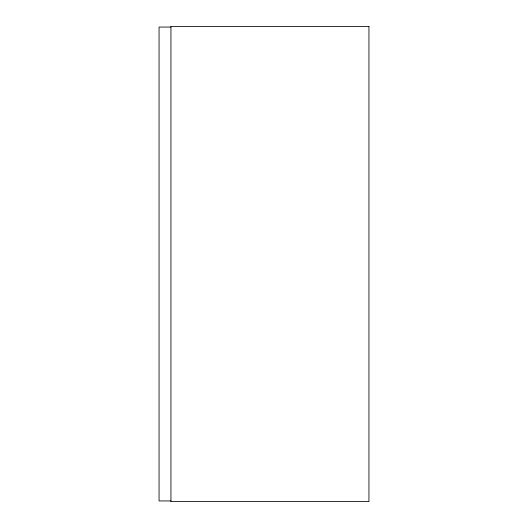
<?xml version="1.0" encoding="UTF-8"?>
<svg xmlns="http://www.w3.org/2000/svg" width="528" height="528" viewBox="0 0 528 528"><rect width="100%" height="100%" fill="white"/><g stroke="black" fill="none" stroke-linecap="round" stroke-linejoin="round"><path stroke-width="0.79" d="M170.94 27.06L159.06 27.06L159.06 500.94L170.94 500.94M368.94 26.4L170.94 26.4L170.94 501.6L368.94 501.6L368.94 26.4"/></g></svg>
